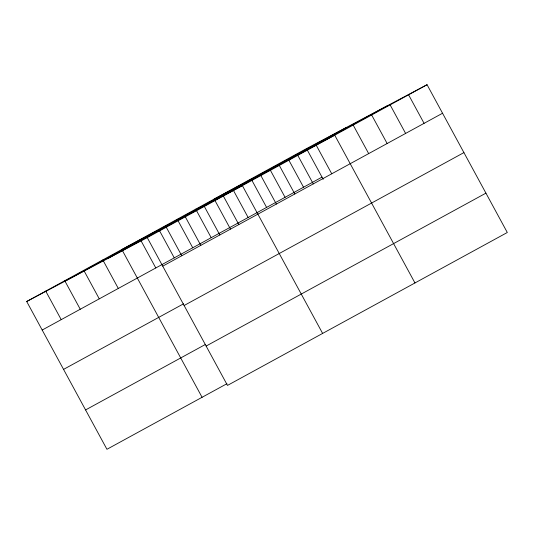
<?xml version="1.0" encoding="UTF-8"?>
<svg xmlns="http://www.w3.org/2000/svg" width="534" height="534" viewBox="0 0 534 534"><rect width="100%" height="100%" fill="white"/><g stroke="black" fill="none" stroke-linecap="round" stroke-linejoin="round"><path stroke-width="0.8" d="M26.7 301.503L306.509 148.592L427.06 84.712L507.3 232.497L227.491 385.408L147.25 237.623L26.7 301.503L106.94 449.288L226.937 383.712M66.483 280.423L346.292 127.513M107.468 258.703L387.277 105.792M147.25 237.623L427.06 84.712M42.193 330.039L322.002 177.128M162.737 266.152L442.553 113.241M63.559 369.388L183.556 303.813M184.11 305.508L463.919 152.597M85.573 409.938L205.57 344.363M206.124 346.052L485.933 193.141M121.839 249.512L242.383 185.632L322.623 333.416M408.59 94.805L424.083 123.334M390.127 104.891L405.613 133.427M371.657 114.984L387.15 143.519M353.188 125.076L368.68 153.612M414.965 282.953L334.718 135.169L214.174 199.055L230.454 229.046M316.255 145.261L331.748 173.797M306.509 148.592L323.19 179.311M297.785 155.354L313.278 183.89M288.841 160.147L303.539 187.22M279.315 165.447L294.808 193.982M270.371 170.239L285.069 197.313M260.852 175.539L276.345 204.075M251.901 180.332L266.599 207.406M233.438 190.424L248.136 217.498M223.359 196.031L238.852 224.56M204.328 206.424L219.821 234.96M195.704 209.148L211.197 237.677M185.305 216.824L200.797 245.36M177.241 219.24L192.734 247.769M166.274 227.224L181.767 255.753M159.566 230.795L174.264 257.862M141.096 240.887L155.794 267.955M122.233 250.246L202.079 397.303M102.808 259.911L118.301 288.447M84.178 271.045L99.271 298.846M64.754 280.71L80.247 309.239M45.73 291.103L61.216 319.639"/></g></svg>
